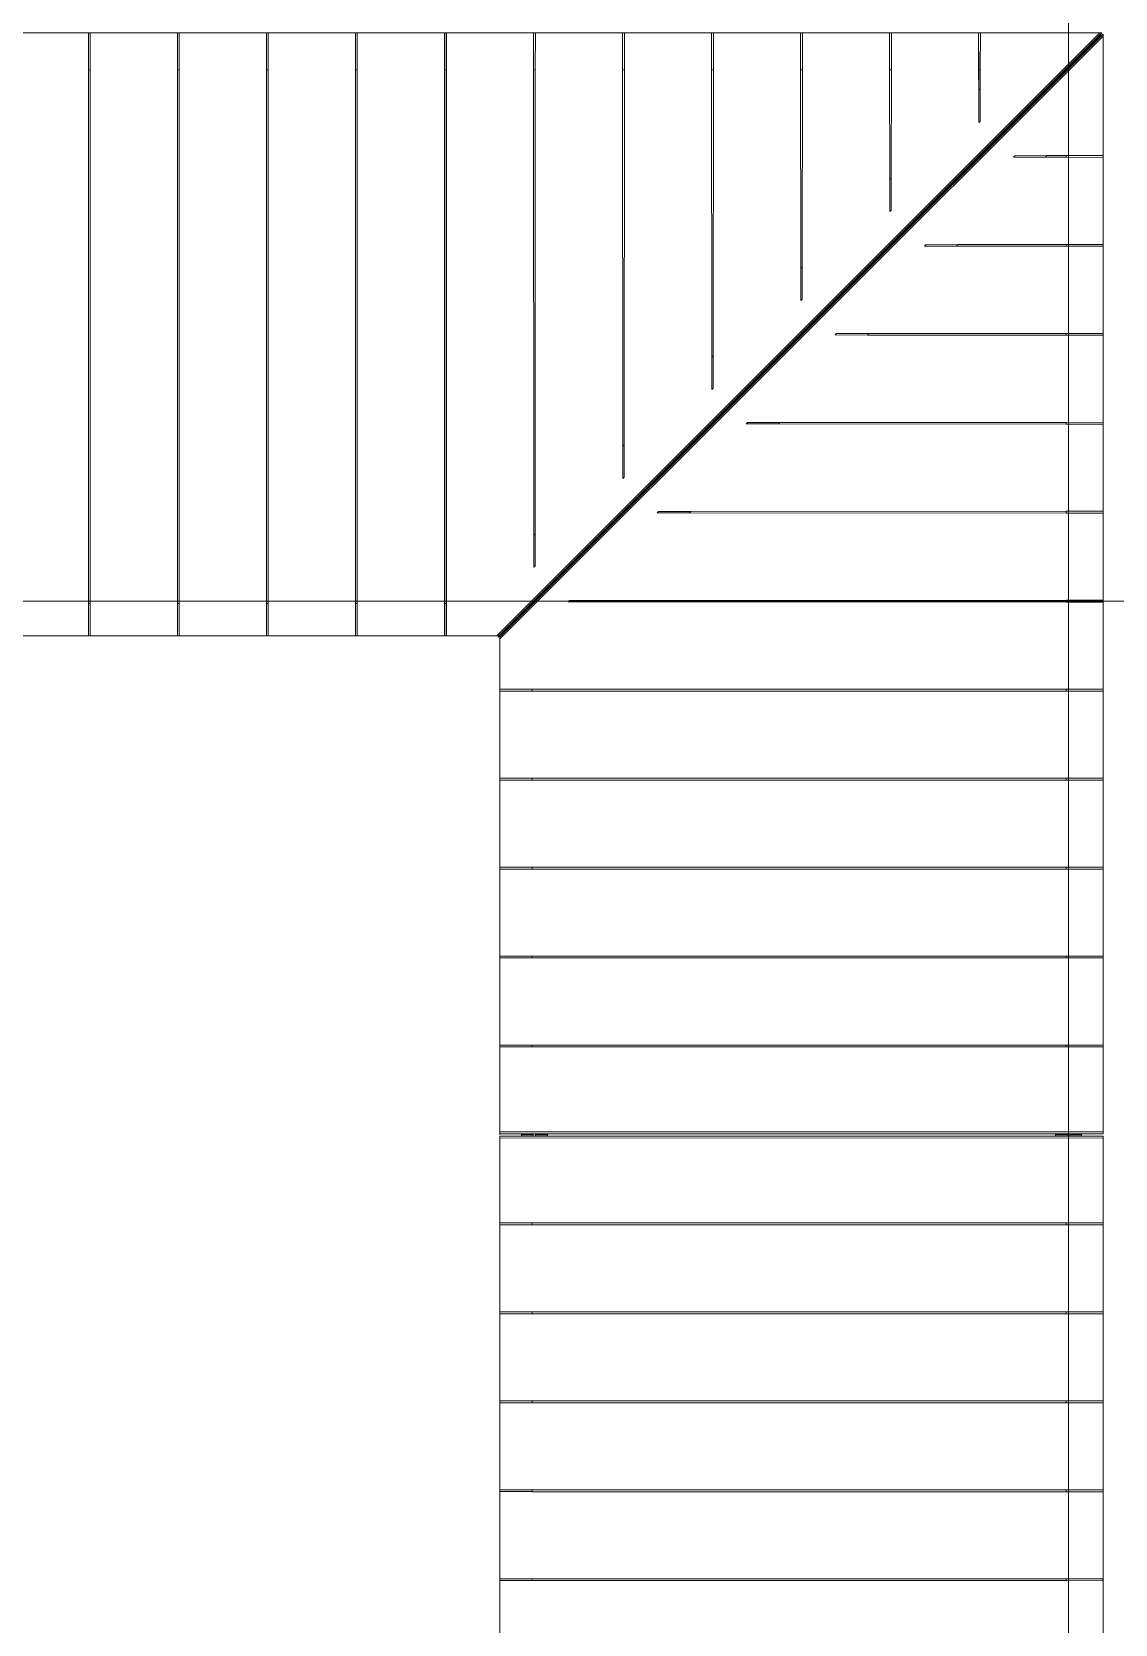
# Model space of a CAD drawing. Header units: millimetres. Extents: x 124696 to 347024, y 412631 to 564609.
# Drawn here: x 230805 to 235368, y 515040 to 521752 of the extents above; entities that cross this region are included whole.
import ezdxf

# ---------------------------------------------------------------- set-up
doc = ezdxf.new("R2010")
doc.units = ezdxf.units.MM
doc.header["$LTSCALE"] = 1500
doc.header["$MEASUREMENT"] = 0
doc.linetypes.add('二层平面图$0$轴网线_12_3_3_3 mm', pattern=[21, 12, -3, 3, -3])
doc.layers.add('0-建筑底图', color=7, linetype='Continuous')
for name, color, linetype, lineweight in [('二层平面图$0$A-COLU', 7, 'Continuous', 9), ('二层平面图$0$A-LINE', 7, 'Continuous', 9), ('二层平面图$0$A-WALL-CURT-PANEL-2', 7, 'Continuous', 9), ('二层平面图$0$A-WALL-CURT-PANEL-4', 140, 'Continuous', 9), ('二层平面图$0$A-WALL-CURT-STILE-2', 7, 'Continuous', 9), ('二层平面图$0$ANNO-DOTE-1', 10, '二层平面图$0$轴网线_12_3_3_3 mm', 15)]:
    doc.layers.add(name, color=color, linetype=linetype, lineweight=lineweight)

# ---------------------------------------------------------------- blocks, each defined once
blk = doc.blocks.new('二层平面图$0$廊子单元01 - 廊子单元01-12764968-104-2F')
at = {"layer": '二层平面图$0$A-WALL-CURT-PANEL-2'}
for p, q in [((-145.5, 2245), (-145.5, 2237)), ((2395.5, 2245), (-145.5, 2245)), ((-145.5, 2237), (2395.5, 2237)), ((-145.5, 2237), (-145.5, 13)), ((2395.5, 2237), (2395.5, 2245)), ((2395.5, 13), (2395.5, 2237)), ((-145.5, 13), (2395.5, 13)), ((-145.5, 13), (-145.5, 5)), ((-145.5, 5), (2395.5, 5)), ((2395.5, 5), (2395.5, 13)), ((-145.5, -5), (-145.5, -13)), ((2395.5, -5), (-145.5, -5)), ((-145.5, -13), (2395.5, -13)), ((-145.5, -13), (-145.5, -2237)), ((2395.5, -13), (2395.5, -5)), ((2395.5, -2237), (2395.5, -13)), ((-145.5, -2237), (2395.5, -2237)), ((-145.5, -2237), (-145.5, -2245)), ((-145.5, -2245), (2395.5, -2245)), ((2395.5, -2245), (2395.5, -2237))]:
    blk.add_line(p, q, dxfattribs=at)
blk = doc.blocks.new('二层平面图$0$顶板轮廓组 - 顶板轮廓组-7793063-104-2F')
at = {"layer": '二层平面图$0$A-WALL-CURT-PANEL-2'}
for p, q in [((-7862.9, -1482.7), (-7854.9, -1482.7)), ((-7854.9, -1482.7), (-5630.9, -1482.7)), ((-5630.9, -1482.7), (-5622.9, -1482.7))]:
    blk.add_line(p, q, dxfattribs=at)
blk = doc.blocks.new('二层平面图$0$钢板肋 - 钢板肋-7793064-104-2F')
at = {"layer": '二层平面图$0$A-WALL-CURT-PANEL-2'}
for p, q in [((391.8, -814), (395.6, -807)), ((391.8, -814), (510.8, -879.4)), ((514.7, -872.3), (395.6, -807)), ((510.8, -879.4), (514.7, -872.3)), ((2486.8, -1955.5), (514.7, -872.3)), ((510.8, -879.4), (2482.9, -1962.6)), ((2486.8, -1955.5), (2482.9, -1962.6)), ((2482.9, -1962.6), (2619, -2037.3)), ((2622.8, -2030.3), (2486.8, -1955.5)), ((2619, -2037.3), (2622.8, -2030.3))]:
    blk.add_line(p, q, dxfattribs=at)
blk = doc.blocks.new('二层平面图$0$钢板肋 - 钢板肋-7793144-104-2F')
at = {"layer": '二层平面图$0$A-WALL-CURT-PANEL-2'}
for p, q in [((545.1, -856.2), (548.8, -849)), ((545.1, -856.2), (665.7, -918.6)), ((669.4, -911.5), (548.8, -849)), ((665.7, -918.6), (669.4, -911.5)), ((665.7, -918.6), (2663.5, -1953.6)), ((2667.2, -1946.5), (669.4, -911.5)), ((2667.2, -1946.5), (2663.5, -1953.6)), ((2805, -2017.9), (2667.2, -1946.5)), ((2663.5, -1953.6), (2801.3, -2025)), ((2801.3, -2025), (2805, -2017.9))]:
    blk.add_line(p, q, dxfattribs=at)
blk = doc.blocks.new('二层平面图$0$钢板肋 - 钢板肋-7805324-104-2F')
at = {"layer": '二层平面图$0$A-WALL-CURT-PANEL-2'}
for p, q in [((391.8, -814), (395.6, -807)), ((391.8, -814), (510.8, -879.4)), ((514.7, -872.3), (395.6, -807)), ((510.8, -879.4), (514.7, -872.3)), ((2486.8, -1955.5), (514.7, -872.3)), ((510.8, -879.4), (2482.9, -1962.6)), ((2486.8, -1955.5), (2482.9, -1962.6)), ((2482.9, -1962.6), (2619, -2037.3)), ((2622.8, -2030.3), (2486.8, -1955.5)), ((2619, -2037.3), (2622.8, -2030.3))]:
    blk.add_line(p, q, dxfattribs=at)
blk = doc.blocks.new('二层平面图$0$钢板肋轮廓族 - 钢板肋轮廓族-7793068-104-2F')
at = {"layer": '二层平面图$0$A-WALL-CURT-PANEL-2'}
for p, q in [((-1735.2, -5337.8), (-1703.8, -5489.8)), ((-1249.5, -7693.4), (-1703.8, -5489.8)), ((-1222.1, -7826.4), (-1249.5, -7693.4))]:
    blk.add_line(p, q, dxfattribs=at)
blk = doc.blocks.new('二层平面图$0$钢板肋轮廓族 - 钢板肋轮廓族-7793148-104-2F')
at = {"layer": '二层平面图$0$A-WALL-CURT-PANEL-2'}
for p, q in [((1735.2, -5337.8), (1703.9, -5489.8)), ((1249.5, -7693.4), (1703.9, -5489.8)), ((1222.1, -7826.4), (1249.5, -7693.4))]:
    blk.add_line(p, q, dxfattribs=at)
blk = doc.blocks.new('二层平面图$0$钢板肋 - 钢板肋-7918278-104-2F')
at = {"layer": '二层平面图$0$A-WALL-CURT-PANEL-2'}
for p, q in [((391.8, -814), (395.6, -807)), ((391.8, -814), (510.8, -879.4)), ((514.7, -872.3), (395.6, -807)), ((510.8, -879.4), (514.7, -872.3)), ((2486.8, -1955.5), (514.7, -872.3)), ((510.8, -879.4), (2482.9, -1962.6)), ((2486.8, -1955.5), (2482.9, -1962.6)), ((2482.9, -1962.6), (2619, -2037.3)), ((2622.8, -2030.3), (2486.8, -1955.5)), ((2619, -2037.3), (2622.8, -2030.3))]:
    blk.add_line(p, q, dxfattribs=at)
blk = doc.blocks.new('二层平面图$0$顶板轮廓组 - 顶板轮廓组-8132509-104-2F')
at = {"layer": '二层平面图$0$A-WALL-CURT-PANEL-2'}
for p, q in [((-8050.4, 1498.7), (-8042.4, 1498.7)), ((-8042.4, 1498.7), (-5443.4, 1498.7)), ((-5443.4, 1498.7), (-5435.4, 1498.7))]:
    blk.add_line(p, q, dxfattribs=at)
blk = doc.blocks.new('二层平面图$0$矩形竖梃 - 8 x 50 mm 蜂窝铝板幕墙开缝-12039140-104-2F')
at = {"layer": '二层平面图$0$A-WALL-CURT-STILE-2'}
blk.add_line((90000, 65250), (90000, 65245), dxfattribs=at)
blk = doc.blocks.new('二层平面图$0$矩形竖梃 - 8 x 50 mm 蜂窝铝板幕墙开缝-V373-104-2F')
at = {"layer": '二层平面图$0$A-WALL-CURT-STILE-2'}
blk.add_line((90000, 60750), (90000, 60745), dxfattribs=at)
blk = doc.blocks.new('二层平面图$0$矩形竖梃 - 8 x 50 mm 蜂窝铝板幕墙开缝-V374-104-2F')
at = {"layer": '二层平面图$0$A-WALL-CURT-STILE-2'}
blk.add_line((90000, 60755), (90000, 60750), dxfattribs=at)
blk = doc.blocks.new('二层平面图$0$矩形竖梃 - 8 x 50 mm 蜂窝铝板幕墙开缝-8344852-104-2F')
at = {"layer": '二层平面图$0$A-WALL-CURT-STILE-2'}
blk.add_line((89995, 65250), (90000, 65250), dxfattribs=at)
blk = doc.blocks.new('二层平面图$0$廊子单元_转角阴角_ - 廊子单元_转角阴角_-V641-104-2F')
at = {"layer": '二层平面图$0$A-WALL-CURT-PANEL-2'}
for p, q in [((2104.5, 4500), (2104.5, 4495)), ((2104.5, 4495), (4645.5, 4495)), ((2104.5, 4495), (2104.5, 4487)), ((2104.5, 4487), (4645.5, 4487)), ((2104.5, 4487), (2104.5, 2408.5)), ((4645.5, 4487), (4645.5, 4495)), ((4645.5, -132.5), (4645.5, 4487)), ((5, 2395.5), (0, 2395.5)), ((13, 2395.5), (5, 2395.5)), ((5, 2395.5), (5, -145.5)), ((2091.5, 2395.5), (13, 2395.5)), ((13, 2395.5), (13, -145.5)), ((2099.5, 2395.5), (2091.5, 2395.5)), ((2091.5, 2395.5), (4632.5, -145.5)), ((2098, 2402), (4639, -139)), ((2109.5, 2395.5), (2099.5, 2395.5)), ((4640.5, -145.5), (2099.5, 2395.5)), ((2104.5, 2408.5), (4645.5, -132.5)), ((2104.5, 2408.5), (2104.5, 2400.5)), ((2104.5, 2400.5), (2104.5, 2390.5)), ((4645.5, -140.5), (2104.5, 2400.5)), ((4645.5, -140.5), (4645.5, -132.5)), ((5, -145.5), (13, -145.5)), ((13, -145.5), (4632.5, -145.5)), ((4632.5, -145.5), (4640.5, -145.5))]:
    blk.add_line(p, q, dxfattribs=at)
blk = doc.blocks.new('二层平面图$0$顶板轮廓组 - 顶板轮廓组-7678519-104-2F')
at = {"layer": '二层平面图$0$A-WALL-CURT-PANEL-2'}
for p, q in [((-7790.2, 1482.7), (-7782.2, 1482.7)), ((-7782.2, 1482.7), (-5703.7, 1482.7)), ((-5703.7, 1482.7), (-5695.7, 1482.7))]:
    blk.add_line(p, q, dxfattribs=at)
blk = doc.blocks.new('二层平面图$0$顶板轮廓组 - 顶板轮廓组-7729081-104-2F')
at = {"layer": '二层平面图$0$A-WALL-CURT-PANEL-2'}
for p, q in [((-7790.2, 186.7), (-7782.2, 186.7)), ((-7782.2, 186.7), (-5703.7, 186.7)), ((-5703.7, 186.7), (-5695.7, 186.7))]:
    blk.add_line(p, q, dxfattribs=at)
blk = doc.blocks.new('二层平面图$0$顶板轮廓组 - 顶板轮廓组-V316-104-2F')
at = {"layer": '二层平面图$0$A-WALL-CURT-PANEL-2'}
for p, q in [((-9060.7, 786.3), (-9052.7, 786.3)), ((-9052.7, 786.3), (-4433.2, 786.3)), ((-4433.2, 786.3), (-4425.2, 786.3))]:
    blk.add_line(p, q, dxfattribs=at)
blk = doc.blocks.new('二层平面图$0$顶板轮廓组 - 顶板轮廓组-V227-104-2F')
at = {"layer": '二层平面图$0$A-WALL-CURT-PANEL-2'}
for p, q in [((-9060.7, -954.8), (-9052.7, -954.8)), ((-9052.7, -954.8), (-4433.2, -954.8)), ((-4433.2, -954.8), (-4425.2, -954.8))]:
    blk.add_line(p, q, dxfattribs=at)
blk = doc.blocks.new('二层平面图$0$钢板肋 - 钢板肋-V197-104-2F')
at = {"layer": '二层平面图$0$A-WALL-CURT-PANEL-2'}
for p, q in [((-677.7, 1854.6), (-685.7, 1853.8)), ((-685.7, 1853.8), (-671.2, 1699.3)), ((-663.2, 1700), (-677.7, 1854.6)), ((-671.2, 1699.3), (-663.2, 1700)), ((-671.2, 1699.3), (-460.9, -540.9)), ((-453, -540.1), (-663.2, 1700)), ((-453, -540.1), (-460.9, -540.9)), ((-460.9, -540.9), (-448.3, -676.1)), ((-440.3, -675.4), (-453, -540.1)), ((-440.3, -675.4), (-448.3, -676.1))]:
    blk.add_line(p, q, dxfattribs=at)
blk = doc.blocks.new('二层平面图$0$钢板肋 - 钢板肋-V193-104-2F')
at = {"layer": '二层平面图$0$A-WALL-CURT-PANEL-2'}
for p, q in [((391.8, -814), (395.6, -807)), ((391.8, -814), (510.8, -879.4)), ((514.7, -872.3), (395.6, -807)), ((510.8, -879.4), (514.7, -872.3)), ((2486.8, -1955.5), (514.7, -872.3)), ((510.8, -879.4), (2482.9, -1962.6)), ((2486.8, -1955.5), (2482.9, -1962.6)), ((2482.9, -1962.6), (2619, -2037.3)), ((2622.8, -2030.3), (2486.8, -1955.5)), ((2619, -2037.3), (2622.8, -2030.3))]:
    blk.add_line(p, q, dxfattribs=at)
blk = doc.blocks.new('二层平面图$0$钢板肋轮廓族 - 钢板肋轮廓族-V195-104-2F')
at = {"layer": '二层平面图$0$A-WALL-CURT-PANEL-2'}
for p, q in [((-1735.2, -5337.8), (-1703.9, -5489.8)), ((-1249.5, -7693.4), (-1703.9, -5489.8)), ((-1222.1, -7826.4), (-1249.5, -7693.4))]:
    blk.add_line(p, q, dxfattribs=at)
blk = doc.blocks.new('二层平面图$0$钢板肋 - 钢板肋-7742613-104-2F')
at = {"layer": '二层平面图$0$A-WALL-CURT-PANEL-2'}
for p, q in [((-1471.9, 1004), (-1478.8, 1000.2)), ((-1478.8, 1000.2), (-1348.1, 963.1)), ((-1341.2, 967.1), (-1471.9, 1004)), ((-1348.1, 963.1), (-1341.2, 967.1)), ((-1348.1, 963.1), (539.1, 427.6)), ((541.3, 435.1), (-1341.2, 967.1)), ((541.3, 435.1), (539.1, 427.6)), ((539.1, 427.6), (688.5, 385.2)), ((690.6, 392.9), (541.3, 435.1)), ((690.6, 392.9), (688.5, 385.2))]:
    blk.add_line(p, q, dxfattribs=at)
blk = doc.blocks.new('二层平面图$0$钢板肋 - 钢板肋-7742620-104-2F')
at = {"layer": '二层平面图$0$A-WALL-CURT-PANEL-2'}
for p, q in [((-1246.4, 996.9), (-1253.3, 993.1)), ((-1253.3, 993.1), (-1122.8, 955.3)), ((-1115.9, 959.3), (-1246.4, 996.9)), ((-1122.8, 955.3), (-1115.9, 959.3)), ((-1122.8, 955.3), (401.4, 514.4)), ((403.6, 521.9), (-1115.9, 959.3)), ((403.6, 521.9), (401.4, 514.4)), ((401.4, 514.4), (550.5, 471.3)), ((552.7, 479), (403.6, 521.9)), ((552.7, 479), (550.5, 471.3))]:
    blk.add_line(p, q, dxfattribs=at)
blk = doc.blocks.new('二层平面图$0$钢板肋 - 钢板肋-7742627-104-2F')
at = {"layer": '二层平面图$0$A-WALL-CURT-PANEL-2'}
for p, q in [((-994.4, 1006.8), (-1001.4, 1003)), ((-1001.4, 1003), (-871.2, 964.3)), ((-864.2, 968.3), (-994.4, 1006.8)), ((-871.2, 964.3), (-864.2, 968.3)), ((-871.2, 964.3), (290.3, 619)), ((292.5, 626.4), (-864.2, 968.3)), ((292.5, 626.4), (290.3, 619)), ((290.3, 619), (439.1, 574.8)), ((441.4, 582.5), (292.5, 626.4)), ((441.4, 582.5), (439.1, 574.8))]:
    blk.add_line(p, q, dxfattribs=at)
blk = doc.blocks.new('二层平面图$0$钢板肋 - 钢板肋-7742634-104-2F')
at = {"layer": '二层平面图$0$A-WALL-CURT-PANEL-2'}
for p, q in [((-684.4, 1045.4), (-691.4, 1041.7)), ((-691.4, 1041.7), (-561.7, 1001.4)), ((-554.6, 1005.4), (-684.4, 1045.4)), ((-561.7, 1001.4), (-554.6, 1005.4)), ((-561.7, 1001.4), (237.5, 753.6)), ((239.8, 760.9), (-554.6, 1005.4)), ((239.8, 760.9), (237.5, 753.6)), ((237.5, 753.6), (385.8, 707.6)), ((388.1, 715.3), (239.8, 760.9)), ((388.1, 715.3), (385.8, 707.6))]:
    blk.add_line(p, q, dxfattribs=at)
blk = doc.blocks.new('二层平面图$0$钢板肋 - 钢板肋-7742641-104-2F')
at = {"layer": '二层平面图$0$A-WALL-CURT-PANEL-2'}
for p, q in [((-217.6, 1123.9), (-224.7, 1120.4)), ((-224.7, 1120.4), (-95.8, 1077.5)), ((-88.6, 1081.4), (-217.6, 1123.9)), ((-95.8, 1077.5), (-88.6, 1081.4)), ((-95.8, 1077.5), (342.3, 931.5)), ((344.6, 938.6), (-88.6, 1081.4)), ((344.6, 938.6), (342.3, 931.5)), ((342.3, 931.5), (489.5, 882.4)), ((492, 890), (344.6, 938.6)), ((492, 890), (489.5, 882.4))]:
    blk.add_line(p, q, dxfattribs=at)
blk = doc.blocks.new('二层平面图$0$钢板肋 - 钢板肋-7742648-104-2F')
at = {"layer": '二层平面图$0$A-WALL-CURT-PANEL-2'}
for p, q in [((63.3, 1145.5), (56.2, 1142)), ((56.2, 1142), (184.9, 1098.6)), ((192.3, 1102.9), (63.3, 1145.5)), ((184.9, 1098.6), (192.3, 1102.9)), ((184.9, 1098.6), (267.1, 1070.9)), ((269.4, 1077.5), (192.3, 1102.9)), ((269.4, 1077.5), (267.1, 1070.9)), ((416.8, 1028.9), (269.4, 1077.5)), ((267.1, 1070.9), (414.2, 1021.3)), ((416.8, 1028.9), (414.2, 1021.3))]:
    blk.add_line(p, q, dxfattribs=at)
blk = doc.blocks.new('二层平面图$0$钢板肋轮廓族 - 钢板肋轮廓族-7742618-104-2F')
at = {"layer": '二层平面图$0$A-WALL-CURT-PANEL-2'}
for p, q in [((-4082.1, -4033.2), (-4120.5, -4163.5)), ((-4674.3, -6045.4), (-4120.5, -4163.5)), ((-4718.2, -6194.3), (-4674.3, -6045.4))]:
    blk.add_line(p, q, dxfattribs=at)
blk = doc.blocks.new('二层平面图$0$钢板肋轮廓族 - 钢板肋轮廓族-7742619-104-2F')
at = {"layer": '二层平面图$0$A-WALL-CURT-PANEL-2'}
for p, q in [((-4082.6, -4036), (-4120.9, -4166.3)), ((-4673.1, -6042.9), (-4120.9, -4166.3)), ((-4716.9, -6191.8), (-4673.1, -6042.9))]:
    blk.add_line(p, q, dxfattribs=at)
blk = doc.blocks.new('二层平面图$0$钢板肋轮廓族 - 钢板肋轮廓族-7742625-104-2F')
at = {"layer": '二层平面图$0$A-WALL-CURT-PANEL-2'}
for p, q in [((-4135.1, -4213), (-4173.5, -4343.3)), ((-4621.5, -5865.5), (-4173.5, -4343.3)), ((-4665.3, -6014.4), (-4621.5, -5865.5))]:
    blk.add_line(p, q, dxfattribs=at)
blk = doc.blocks.new('二层平面图$0$钢板肋轮廓族 - 钢板肋轮廓族-7742626-104-2F')
at = {"layer": '二层平面图$0$A-WALL-CURT-PANEL-2'}
for p, q in [((-4135.5, -4215.8), (-4173.8, -4346.1)), ((-4620.1, -5863), (-4173.8, -4346.1)), ((-4663.9, -6011.9), (-4620.1, -5863))]:
    blk.add_line(p, q, dxfattribs=at)
blk = doc.blocks.new('二层平面图$0$钢板肋轮廓族 - 钢板肋轮廓族-7742632-104-2F')
at = {"layer": '二层平面图$0$A-WALL-CURT-PANEL-2'}
for p, q in [((-4188.1, -4392.9), (-4226.5, -4523.2)), ((-4568.6, -5685.6), (-4226.5, -4523.2)), ((-4612.4, -5834.5), (-4568.6, -5685.6))]:
    blk.add_line(p, q, dxfattribs=at)
blk = doc.blocks.new('二层平面图$0$钢板肋轮廓族 - 钢板肋轮廓族-7742633-104-2F')
at = {"layer": '二层平面图$0$A-WALL-CURT-PANEL-2'}
for p, q in [((-4188.3, -4395.7), (-4226.7, -4526)), ((-4567.1, -5683.2), (-4226.7, -4526)), ((-4610.9, -5832.1), (-4567.1, -5683.2))]:
    blk.add_line(p, q, dxfattribs=at)
blk = doc.blocks.new('二层平面图$0$钢板肋轮廓族 - 钢板肋轮廓族-7742639-104-2F')
at = {"layer": '二层平面图$0$A-WALL-CURT-PANEL-2'}
for p, q in [((-4241.1, -4572.7), (-4279.5, -4703)), ((-4515.8, -5505.7), (-4279.5, -4703)), ((-4559.6, -5654.6), (-4515.8, -5505.7))]:
    blk.add_line(p, q, dxfattribs=at)
blk = doc.blocks.new('二层平面图$0$钢板肋轮廓族 - 钢板肋轮廓族-7742640-104-2F')
at = {"layer": '二层平面图$0$A-WALL-CURT-PANEL-2'}
for p, q in [((-4241.2, -4575.7), (-4279.5, -4706)), ((-4514.1, -5503.3), (-4279.5, -4706)), ((-4557.9, -5652.3), (-4514.1, -5503.3))]:
    blk.add_line(p, q, dxfattribs=at)
blk = doc.blocks.new('二层平面图$0$钢板肋轮廓族 - 钢板肋轮廓族-7742646-104-2F')
at = {"layer": '二层平面图$0$A-WALL-CURT-PANEL-2'}
for p, q in [((-4294.3, -4752.5), (-4332.6, -4882.8)), ((-4463, -5325.7), (-4332.6, -4882.8)), ((-4506.9, -5474.6), (-4463, -5325.7))]:
    blk.add_line(p, q, dxfattribs=at)
blk = doc.blocks.new('二层平面图$0$钢板肋轮廓族 - 钢板肋轮廓族-7742647-104-2F')
at = {"layer": '二层平面图$0$A-WALL-CURT-PANEL-2'}
for p, q in [((-4293.9, -4755.6), (-4332.2, -4885.9)), ((-4460.9, -5323.5), (-4332.2, -4885.9)), ((-4504.7, -5472.5), (-4460.9, -5323.5))]:
    blk.add_line(p, q, dxfattribs=at)
blk = doc.blocks.new('二层平面图$0$钢板肋轮廓族 - 钢板肋轮廓族-7742653-104-2F')
at = {"layer": '二层平面图$0$A-WALL-CURT-PANEL-2'}
for p, q in [((-4347.8, -4932.1), (-4386.2, -5062.4)), ((-4410.7, -5145.6), (-4386.2, -5062.4)), ((-4454.6, -5294.5), (-4410.7, -5145.6))]:
    blk.add_line(p, q, dxfattribs=at)
blk = doc.blocks.new('二层平面图$0$钢板肋轮廓族 - 钢板肋轮廓族-7742654-104-2F')
at = {"layer": '二层平面图$0$A-WALL-CURT-PANEL-2'}
for p, q in [((-4346.1, -4935.7), (-4384.5, -5066)), ((-4407.4, -5143.9), (-4384.5, -5066)), ((-4451.1, -5292.8), (-4407.4, -5143.9))]:
    blk.add_line(p, q, dxfattribs=at)
blk = doc.blocks.new('二层平面图$0$钢板肋 - 钢板肋-V231-104-2F')
at = {"layer": '二层平面图$0$A-WALL-CURT-PANEL-2'}
for p, q in [((545.1, -856.1), (548.8, -849)), ((545.1, -856.1), (665.7, -918.6)), ((669.4, -911.5), (548.8, -849)), ((665.7, -918.6), (669.4, -911.5)), ((665.7, -918.6), (2663.5, -1953.6)), ((2667.2, -1946.5), (669.4, -911.5)), ((2667.2, -1946.5), (2663.5, -1953.6)), ((2805, -2017.9), (2667.2, -1946.5)), ((2663.5, -1953.6), (2801.3, -2025)), ((2801.3, -2025), (2805, -2017.9))]:
    blk.add_line(p, q, dxfattribs=at)
blk = doc.blocks.new('二层平面图$0$钢板肋 - 钢板肋-V232-104-2F')
at = {"layer": '二层平面图$0$A-WALL-CURT-PANEL-2'}
for p, q in [((321.2, 3232.4), (284.4, 3101.7)), ((291.4, 3105.5), (328.1, 3236.3)), ((328.1, 3236.3), (321.2, 3232.4)), ((284.4, 3101.7), (-245.7, 1218.7)), ((-238.1, 1216.6), (291.4, 3105.5)), ((284.4, 3101.7), (291.4, 3105.5)), ((-245.7, 1218.7), (-287.7, 1069.3)), ((-280, 1067.1), (-238.1, 1216.6)), ((-238.1, 1216.6), (-245.7, 1218.7)), ((-280, 1067.1), (-287.7, 1069.3))]:
    blk.add_line(p, q, dxfattribs=at)
blk = doc.blocks.new('二层平面图$0$钢板肋 - 钢板肋-V233-104-2F')
at = {"layer": '二层平面图$0$A-WALL-CURT-PANEL-2'}
for p, q in [((332.2, 3027), (290.5, 2897.8)), ((297.6, 2901.3), (339.2, 3030.6)), ((339.2, 3030.6), (332.2, 3027)), ((290.5, 2897.8), (-195.5, 1393.1)), ((-188.1, 1390.7), (297.6, 2901.3)), ((290.5, 2897.8), (297.6, 2901.3)), ((-195.5, 1393.1), (-243.2, 1245.4)), ((-235.6, 1243), (-188.1, 1390.7)), ((-188.1, 1390.7), (-195.5, 1393.1)), ((-235.6, 1243), (-243.2, 1245.4))]:
    blk.add_line(p, q, dxfattribs=at)
blk = doc.blocks.new('二层平面图$0$钢板肋 - 钢板肋-V234-104-2F')
at = {"layer": '二层平面图$0$A-WALL-CURT-PANEL-2'}
for p, q in [((357.3, 2809.5), (308.1, 2682.9)), ((315.5, 2686), (364.5, 2812.7)), ((364.5, 2812.7), (357.3, 2809.5)), ((-121.7, 1555.9), (315.5, 2686)), ((308.1, 2682.9), (315.5, 2686)), ((308.1, 2682.9), (-128.9, 1558.7)), ((-128.9, 1558.7), (-185.2, 1414)), ((-177.7, 1411.1), (-121.7, 1555.9)), ((-121.7, 1555.9), (-128.9, 1558.7)), ((-177.7, 1411.1), (-185.2, 1414))]:
    blk.add_line(p, q, dxfattribs=at)
blk = doc.blocks.new('二层平面图$0$钢板肋 - 钢板肋-V235-104-2F')
at = {"layer": '二层平面图$0$A-WALL-CURT-PANEL-2'}
for p, q in [((408.2, 2564.5), (346.6, 2443.5)), ((354.4, 2445.8), (415.7, 2567)), ((415.7, 2567), (408.2, 2564.5)), ((346.6, 2443.5), (-30.4, 1702.7)), ((-23.5, 1699.3), (354.4, 2445.8)), ((346.6, 2443.5), (354.4, 2445.8)), ((-30.4, 1702.7), (-100.8, 1564.4)), ((-93.7, 1560.8), (-23.5, 1699.3)), ((-23.5, 1699.3), (-30.4, 1702.7)), ((-93.7, 1560.8), (-100.8, 1564.4))]:
    blk.add_line(p, q, dxfattribs=at)
blk = doc.blocks.new('二层平面图$0$钢板肋 - 钢板肋-V236-104-2F')
at = {"layer": '二层平面图$0$A-WALL-CURT-PANEL-2'}
for p, q in [((508.7, 2240.5), (423.9, 2134.4)), ((432, 2135), (516.5, 2241.4)), ((516.5, 2241.4), (508.7, 2240.5)), ((423.9, 2134.4), (139, 1778.1)), ((144.9, 1773.4), (432, 2135)), ((423.9, 2134.4), (432, 2135)), ((139, 1778.1), (42.1, 1656.9)), ((48.3, 1651.9), (144.9, 1773.4)), ((144.9, 1773.4), (139, 1778.1)), ((48.3, 1651.9), (42.1, 1656.9))]:
    blk.add_line(p, q, dxfattribs=at)
blk = doc.blocks.new('二层平面图$0$钢板肋 - 钢板肋-7768173-104-2F')
at = {"layer": '二层平面图$0$A-WALL-CURT-PANEL-2'}
for p, q in [((86.3, 2235.1), (25.9, 2113.5)), ((34.2, 2115.6), (93.8, 2237.7)), ((93.8, 2237.7), (86.3, 2235.1)), ((25.9, 2113.5), (-10.1, 2040.8)), ((-3.9, 2037.7), (34.2, 2115.6)), ((25.9, 2113.5), (34.2, 2115.6)), ((-10.1, 2040.8), (-79.1, 1901.7)), ((-72, 1898.2), (-3.9, 2037.7)), ((-3.9, 2037.7), (-10.1, 2040.8)), ((-72, 1898.2), (-79.1, 1901.7))]:
    blk.add_line(p, q, dxfattribs=at)
blk = doc.blocks.new('二层平面图$0$钢板肋轮廓族 - 钢板肋轮廓族-V238-104-2F')
at = {"layer": '二层平面图$0$A-WALL-CURT-PANEL-2'}
for p, q in [((1735.2, -5337.8), (1703.9, -5489.8)), ((1249.5, -7693.4), (1703.9, -5489.8)), ((1222.1, -7826.4), (1249.5, -7693.4))]:
    blk.add_line(p, q, dxfattribs=at)
blk = doc.blocks.new('二层平面图$0$钢板肋轮廓族 - 钢板肋轮廓族-V239-104-2F')
at = {"layer": '二层平面图$0$A-WALL-CURT-PANEL-2'}
for p, q in [((4082.1, -4033.2), (4120.5, -4163.5)), ((4674.3, -6045.4), (4120.5, -4163.5)), ((4718.2, -6194.3), (4674.3, -6045.4))]:
    blk.add_line(p, q, dxfattribs=at)
blk = doc.blocks.new('二层平面图$0$钢板肋轮廓族 - 钢板肋轮廓族-V240-104-2F')
at = {"layer": '二层平面图$0$A-WALL-CURT-PANEL-2'}
for p, q in [((4082.6, -4036), (4120.9, -4166.3)), ((4673.1, -6042.9), (4120.9, -4166.3)), ((4716.9, -6191.8), (4673.1, -6042.9))]:
    blk.add_line(p, q, dxfattribs=at)
blk = doc.blocks.new('二层平面图$0$钢板肋轮廓族 - 钢板肋轮廓族-V241-104-2F')
at = {"layer": '二层平面图$0$A-WALL-CURT-PANEL-2'}
for p, q in [((4135.1, -4213), (4173.5, -4343.3)), ((4621.5, -5865.5), (4173.5, -4343.3)), ((4665.3, -6014.4), (4621.5, -5865.5))]:
    blk.add_line(p, q, dxfattribs=at)
blk = doc.blocks.new('二层平面图$0$钢板肋轮廓族 - 钢板肋轮廓族-V242-104-2F')
at = {"layer": '二层平面图$0$A-WALL-CURT-PANEL-2'}
for p, q in [((4135.5, -4215.8), (4173.8, -4346.1)), ((4620.1, -5863), (4173.8, -4346.1)), ((4663.9, -6011.9), (4620.1, -5863))]:
    blk.add_line(p, q, dxfattribs=at)
blk = doc.blocks.new('二层平面图$0$钢板肋轮廓族 - 钢板肋轮廓族-V243-104-2F')
at = {"layer": '二层平面图$0$A-WALL-CURT-PANEL-2'}
for p, q in [((4188.1, -4392.9), (4226.5, -4523.2)), ((4568.6, -5685.6), (4226.5, -4523.2)), ((4612.4, -5834.5), (4568.6, -5685.6))]:
    blk.add_line(p, q, dxfattribs=at)
blk = doc.blocks.new('二层平面图$0$钢板肋轮廓族 - 钢板肋轮廓族-V244-104-2F')
at = {"layer": '二层平面图$0$A-WALL-CURT-PANEL-2'}
for p, q in [((4188.3, -4395.7), (4226.7, -4526)), ((4567.1, -5683.2), (4226.7, -4526)), ((4610.9, -5832.1), (4567.1, -5683.2))]:
    blk.add_line(p, q, dxfattribs=at)
blk = doc.blocks.new('二层平面图$0$钢板肋轮廓族 - 钢板肋轮廓族-V245-104-2F')
at = {"layer": '二层平面图$0$A-WALL-CURT-PANEL-2'}
for p, q in [((4241.1, -4572.7), (4279.5, -4703)), ((4515.8, -5505.7), (4279.5, -4703)), ((4559.6, -5654.6), (4515.8, -5505.7))]:
    blk.add_line(p, q, dxfattribs=at)
blk = doc.blocks.new('二层平面图$0$钢板肋轮廓族 - 钢板肋轮廓族-V246-104-2F')
at = {"layer": '二层平面图$0$A-WALL-CURT-PANEL-2'}
for p, q in [((4241.2, -4575.7), (4279.5, -4706)), ((4514.1, -5503.3), (4279.5, -4706)), ((4557.9, -5652.3), (4514.1, -5503.3))]:
    blk.add_line(p, q, dxfattribs=at)
blk = doc.blocks.new('二层平面图$0$钢板肋轮廓族 - 钢板肋轮廓族-V247-104-2F')
at = {"layer": '二层平面图$0$A-WALL-CURT-PANEL-2'}
for p, q in [((4294.3, -4752.5), (4332.6, -4882.8)), ((4463, -5325.7), (4332.6, -4882.8)), ((4506.9, -5474.6), (4463, -5325.7))]:
    blk.add_line(p, q, dxfattribs=at)
blk = doc.blocks.new('二层平面图$0$钢板肋轮廓族 - 钢板肋轮廓族-V248-104-2F')
at = {"layer": '二层平面图$0$A-WALL-CURT-PANEL-2'}
for p, q in [((4293.9, -4755.6), (4332.2, -4885.9)), ((4460.9, -5323.5), (4332.2, -4885.9)), ((4504.7, -5472.5), (4460.9, -5323.5))]:
    blk.add_line(p, q, dxfattribs=at)
blk = doc.blocks.new('二层平面图$0$钢板肋轮廓族 - 钢板肋轮廓族-7768178-104-2F')
at = {"layer": '二层平面图$0$A-WALL-CURT-PANEL-2'}
for p, q in [((4347.8, -4932.1), (4386.2, -5062.4)), ((4410.7, -5145.6), (4386.2, -5062.4)), ((4454.6, -5294.5), (4410.7, -5145.6))]:
    blk.add_line(p, q, dxfattribs=at)
blk = doc.blocks.new('二层平面图$0$钢板肋轮廓族 - 钢板肋轮廓族-7768179-104-2F')
at = {"layer": '二层平面图$0$A-WALL-CURT-PANEL-2'}
for p, q in [((4346.1, -4935.7), (4384.5, -5066)), ((4407.4, -5143.9), (4384.5, -5066)), ((4451.1, -5292.8), (4407.4, -5143.9))]:
    blk.add_line(p, q, dxfattribs=at)
blk = doc.blocks.new('二层平面图$0$梁 - 梁-12800551-104-2F')
at = {"layer": '二层平面图$0$A-LINE'}
for p, q in [((-1, 2658.3), (-1, 2663.4)), ((49, 2663.1), (-1, 2663.4)), ((49, 2658.1), (49, 2663.1)), ((59, 2658), (59, 2663)), ((109, 2662.7), (59, 2663)), ((109, 2657.7), (109, 2662.7)), ((-14.2, 408.4), (-14.1, 418.4)), ((35.8, 408.1), (35.9, 418.1)), ((45.8, 408), (45.9, 418)), ((95.8, 407.7), (95.9, 417.7)), ((-27.3, -1836.6), (-27.2, -1831.6)), ((-27.3, -1836.6), (22.7, -1836.9)), ((22.7, -1836.9), (22.8, -1831.9)), ((32.7, -1836.9), (32.8, -1831.9)), ((32.7, -1836.9), (82.7, -1837.2)), ((82.7, -1837.2), (82.8, -1832.2))]:
    blk.add_line(p, q, dxfattribs=at)
blk = doc.blocks.new('二层平面图$0$梁 - 梁-12800552-104-2F')
at = {"layer": '二层平面图$0$A-COLU'}
for p, q in [((49, 2663.1), (-1, 2663.4)), ((109, 2662.7), (59, 2663))]:
    blk.add_line(p, q, dxfattribs=at)
at = {"layer": '二层平面图$0$A-LINE'}
for p, q in [((-1, 2658.4), (-1, 2663.4)), ((49, 2658.1), (49, 2663.1)), ((59, 2658), (59, 2663)), ((109, 2657.7), (109, 2662.7)), ((-14.2, 408.4), (-14.1, 418.4)), ((35.8, 408.1), (35.9, 418.1)), ((45.8, 408.1), (45.9, 418.1)), ((95.8, 407.8), (95.9, 417.8)), ((-27.3, -1836.6), (-27.2, -1831.6)), ((-27.3, -1836.6), (22.7, -1836.9)), ((22.7, -1836.9), (22.8, -1831.9)), ((32.7, -1836.9), (32.8, -1831.9)), ((32.7, -1836.9), (82.7, -1837.2)), ((82.7, -1837.2), (82.8, -1832.2))]:
    blk.add_line(p, q, dxfattribs=at)
blk = doc.blocks.new('二层平面图')
at = {"layer": '二层平面图$0$A-LINE', "color": 8}
for p, q in [((90000, 65245), (89990, 65245)), ((89995, 65240), (89995, 65250)), ((90005, 65255), (90005, 65260)), ((90010, 65255), (90005, 65255)), ((90010, 65265), (90010, 65260)), ((90010, 65260), (90015, 65260)), ((89950, 65195), (89940, 65195)), ((89945, 65190), (89945, 65200)), ((87740, 62995), (87750, 62995)), ((87745, 63000), (87745, 62990)), ((87755, 63005), (87755, 63010)), ((87760, 63005), (87755, 63005)), ((87760, 63015), (87760, 63010)), ((87760, 63010), (87765, 63010)), ((87690, 62945), (87700, 62945)), ((87695, 62950), (87695, 62940)), ((87695, 60755), (87695, 60750)), ((87695, 60750), (87745, 60750)), ((87745, 60755), (87745, 60750)), ((87755, 60755), (87755, 60750)), ((87755, 60750), (87805, 60750)), ((87805, 60755), (87805, 60750)), ((89945, 60750), (89945, 60755)), ((89945, 60750), (89995, 60750)), ((89995, 60750), (89995, 60755)), ((90005, 60750), (90005, 60755)), ((90005, 60750), (90055, 60750)), ((90055, 60750), (90055, 60755))]:
    blk.add_line(p, q, dxfattribs=at)
at = {"layer": '二层平面图$0$ANNO-DOTE-1', "color": 8}
for p, q in [((90000, -6710.3), (90000, 106757.2)), ((-18896.2, 63000), (161528.2, 63000))]:
    blk.add_line(p, q, dxfattribs=at)
at = {"layer": '二层平面图$0$A-COLU', "color": 8}
for name, p, rotation in [('二层平面图$0$梁 - 梁-12800551-104-2F', (87711.3, 58086.9), 0.3291143538394496), ('二层平面图$0$梁 - 梁-12800552-104-2F', (90038.3, 58913.3), 180.3291143538394)]:
    blk.add_blockref(name, p, dxfattribs=dict(at, rotation=rotation))
at = {"layer": '二层平面图$0$A-WALL-CURT-PANEL-2', "color": 8}
for name, p, rotation in [('二层平面图$0$钢板肋 - 钢板肋-7918278-104-2F', (84229.2, 62119.2), 118.7785102428967), ('二层平面图$0$钢板肋 - 钢板肋-7918278-104-2F', (84604.2, 62119.2), 118.7785102428966), ('二层平面图$0$钢板肋轮廓族 - 钢板肋轮廓族-V195-104-2F', (88648.4, 70272.9), 348.3493095350742), ('二层平面图$0$钢板肋轮廓族 - 钢板肋轮廓族-V195-104-2F', (88656.4, 70272.9), 348.349309535074), ('二层平面图$0$顶板轮廓组 - 顶板轮廓组-V227-104-2F', (81079.9, 64440.8), 179.9997819264218), ('二层平面图$0$钢板肋 - 钢板肋-V197-104-2F', (86380.5, 63485.8), 354.6390338140079), ('二层平面图$0$钢板肋轮廓族 - 钢板肋轮廓族-V195-104-2F', (89023.4, 70272.9), 348.3493095350742), ('二层平面图$0$钢板肋轮廓族 - 钢板肋轮廓族-V195-104-2F', (89031.4, 70272.9), 348.3493095350742), ('二层平面图$0$钢板肋 - 钢板肋-V193-104-2F', (86479.2, 62119.2), 118.7782914413881), ('二层平面图$0$钢板肋 - 钢板肋-V197-104-2F', (86755.5, 63485.8), 354.6390338140079), ('二层平面图$0$钢板肋轮廓族 - 钢板肋轮廓族-V195-104-2F', (89398.4, 70272.9), 348.3493095350742), ('二层平面图$0$钢板肋轮廓族 - 钢板肋轮廓族-V195-104-2F', (89406.4, 70272.9), 348.3493095350742), ('二层平面图$0$钢板肋 - 钢板肋-V231-104-2F', (86869.5, 61976.7), 117.3862131025271), ('二层平面图$0$钢板肋 - 钢板肋-V197-104-2F', (87130.5, 63485.8), 354.6390338140079), ('二层平面图$0$钢板肋轮廓族 - 钢板肋轮廓族-V195-104-2F', (89773.4, 70272.9), 348.3493095350842), ('二层平面图$0$钢板肋轮廓族 - 钢板肋轮廓族-V195-104-2F', (89781.4, 70272.9), 348.349309535084), ('二层平面图$0$钢板肋轮廓族 - 钢板肋轮廓族-V238-104-2F', (84593.7, 70272.9), 11.65025431721711), ('二层平面图$0$钢板肋轮廓族 - 钢板肋轮廓族-V238-104-2F', (84601.7, 70272.9), 11.65025431721711), ('二层平面图$0$钢板肋轮廓族 - 钢板肋轮廓族-V239-104-2F', (90527.3, 58122.6), 163.6311254264133), ('二层平面图$0$钢板肋轮廓族 - 钢板肋轮廓族-V240-104-2F', (90527.4, 58122.6), 163.5734941428741), ('二层平面图$0$钢板肋 - 钢板肋-V232-104-2F', (87187.8, 66347.2), 195.6909097814305), ('二层平面图$0$钢板肋 - 钢板肋-V233-104-2F', (87515.6, 66506.3), 197.8610531768858), ('二层平面图$0$钢板肋轮廓族 - 钢板肋轮廓族-V241-104-2F', (90902.9, 58310.4), 163.6368736757281), ('二层平面图$0$钢板肋轮廓族 - 钢板肋轮廓族-V242-104-2F', (90901.8, 58309.8), 163.5677160961924), ('二层平面图$0$钢板肋 - 钢板肋-V234-104-2F', (87820.1, 66647), 201.194878737775), ('二层平面图$0$钢板肋轮廓族 - 钢板肋轮廓族-V243-104-2F', (91278.9, 58498.3), 163.6454909912144), ('二层平面图$0$钢板肋轮廓族 - 钢板肋轮廓族-V244-104-2F', (91275.8, 58496.9), 163.5590439263862), ('二层平面图$0$钢板肋 - 钢板肋-V235-104-2F', (88081.1, 66744.9), 206.9119097971785), ('二层平面图$0$钢板肋轮廓族 - 钢板肋轮廓族-V245-104-2F', (91655.6, 58686.5), 163.659839709193), ('二层平面图$0$钢板肋轮廓族 - 钢板肋轮廓族-V246-104-2F', (91649.1, 58683.7), 163.5445766956516), ('二层平面图$0$钢板肋 - 钢板肋-V236-104-2F', (88254.4, 66717.5), 218.5493547172115), ('二层平面图$0$钢板肋轮廓族 - 钢板肋轮廓族-V247-104-2F', (92033.9, 58875.5), 163.6884867154576), ('二层平面图$0$钢板肋轮廓族 - 钢板肋轮廓族-V248-104-2F', (92020.7, 58869.8), 163.5155910789803), ('二层平面图$0$钢板肋 - 钢板肋-7768173-104-2F', (88718.3, 67066.9), 206.203297930162), ('二层平面图$0$钢板肋轮廓族 - 钢板肋轮廓族-7768178-104-2F', (92418.7, 59067.2), 163.7740262806438), ('二层平面图$0$钢板肋轮廓族 - 钢板肋轮廓族-7768179-104-2F', (92385.7, 59053), 163.4282229527566), ('二层平面图$0$顶板轮廓组 - 顶板轮廓组-V316-104-2F', (89359.2, 56329.9), 269.9997819261461), ('二层平面图$0$钢板肋 - 钢板肋-7742648-104-2F', (90075.7, 63771.1), 18.4447007303969), ('二层平面图$0$钢板肋轮廓族 - 钢板肋轮廓族-7742654-104-2F', (83803, 67635.7), 106.5713408995367), ('二层平面图$0$钢板肋轮廓族 - 钢板肋轮廓族-7742653-104-2F', (83817.2, 67668.8), 106.2255375716494), ('二层平面图$0$钢板肋 - 钢板肋-7742641-104-2F', (89958.4, 63504.4), 18.33498292824025), ('二层平面图$0$钢板肋轮廓族 - 钢板肋轮廓族-7742646-104-2F', (83625.5, 67283.9), 106.3110771368356), ('二层平面图$0$钢板肋轮廓族 - 钢板肋轮廓族-7742647-104-2F', (83619.8, 67270.8), 106.483972773313), ('二层平面图$0$钢板肋 - 钢板肋-7742634-104-2F', (89985.8, 63331), 17.16774938600684), ('二层平面图$0$钢板肋轮廓族 - 钢板肋轮廓族-7742639-104-2F', (83436.6, 66905.6), 106.3397241431003), ('二层平面图$0$钢板肋轮廓族 - 钢板肋轮廓族-7742640-104-2F', (83433.7, 66899.1), 106.4549871566416), ('二层平面图$0$钢板肋 - 钢板肋-7742627-104-2F', (89887.9, 63070.1), 16.51062494005839), ('二层平面图$0$钢板肋轮廓族 - 钢板肋轮廓族-7742632-104-2F', (83248.4, 66529), 106.3540728610789), ('二层平面图$0$钢板肋轮廓族 - 钢板肋轮廓族-7742633-104-2F', (83246.9, 66525.8), 106.4405199259072), ('二层平面图$0$钢板肋 - 钢板肋-7742620-104-2F', (89747.2, 62765.6), 16.09541043880703), ('二层平面图$0$钢板肋轮廓族 - 钢板肋轮廓族-7742625-104-2F', (83060.4, 66153), 106.3626901765654), ('二层平面图$0$钢板肋轮廓族 - 钢板肋轮廓族-7742626-104-2F', (83059.8, 66151.8), 106.4318477561011), ('二层平面图$0$钢板肋 - 钢板肋-7742613-104-2F', (89588.1, 62437.8), 15.81066446966885), ('二层平面图$0$钢板肋轮廓族 - 钢板肋轮廓族-7742618-104-2F', (82872.7, 65777.3), 106.36843842588), ('二层平面图$0$钢板肋轮廓族 - 钢板肋轮廓族-7742619-104-2F', (82872.6, 65777.5), 106.4260697094192), ('二层平面图$0$钢板肋轮廓族 - 钢板肋轮廓族-V195-104-2F', (95022.9, 59851.6), 258.3493095350738), ('二层平面图$0$钢板肋轮廓族 - 钢板肋轮廓族-V195-104-2F', (95022.9, 59843.6), 258.3493095350736), ('二层平面图$0$顶板轮廓组 - 顶板轮廓组-7729081-104-2F', (79809.3, 63041.3), 179.9997819264218), ('二层平面图$0$钢板肋 - 钢板肋-V197-104-2F', (88235.8, 62119.5), 264.6390338140075), ('二层平面图$0$顶板轮廓组 - 顶板轮廓组-7678519-104-2F', (86121.7, 55059.3), 269.9997819261457), ('二层平面图$0$钢板肋轮廓族 - 钢板肋轮廓族-V195-104-2F', (95022.9, 59476.6), 258.3493095350738), ('二层平面图$0$钢板肋轮廓族 - 钢板肋轮廓族-V195-104-2F', (95022.9, 59468.6), 258.3493095350738), ('二层平面图$0$钢板肋 - 钢板肋-V197-104-2F', (88235.8, 61744.5), 264.6390338140075), ('二层平面图$0$钢板肋轮廓族 - 钢板肋轮廓族-V195-104-2F', (95022.9, 59101.6), 258.3493095350739), ('二层平面图$0$钢板肋轮廓族 - 钢板肋轮廓族-V195-104-2F', (95022.9, 59093.6), 258.3493095350738), ('二层平面图$0$钢板肋 - 钢板肋-V193-104-2F', (86869.2, 61645.8), 28.77829144137976), ('二层平面图$0$钢板肋 - 钢板肋-V197-104-2F', (88235.8, 61369.5), 264.6390338140076), ('二层平面图$0$钢板肋轮廓族 - 钢板肋轮廓族-V195-104-2F', (95022.9, 58726.6), 258.3493095350739), ('二层平面图$0$钢板肋轮廓族 - 钢板肋轮廓族-V195-104-2F', (95022.9, 58718.6), 258.3493095350739), ('二层平面图$0$钢板肋 - 钢板肋-V197-104-2F', (88235.8, 60994.5), 264.6390338140077), ('二层平面图$0$钢板肋轮廓族 - 钢板肋轮廓族-V195-104-2F', (95022.9, 58351.6), 258.3493095350757), ('二层平面图$0$钢板肋轮廓族 - 钢板肋轮廓族-V195-104-2F', (95022.9, 58343.6), 258.3493095350757), ('二层平面图$0$钢板肋 - 钢板肋-7793064-104-2F', (86869.2, 60896.1), 28.772735796888), ('二层平面图$0$钢板肋 - 钢板肋-7793064-104-2F', (86869.2, 60521.1), 28.77273579689191), ('二层平面图$0$钢板肋轮廓族 - 钢板肋轮廓族-7793068-104-2F', (95022.6, 57601.2), 258.3438975405854), ('二层平面图$0$钢板肋轮廓族 - 钢板肋轮廓族-7793068-104-2F', (95022.6, 57593.2), 258.3438975405854), ('二层平面图$0$钢板肋 - 钢板肋-7793064-104-2F', (86869.2, 60146.1), 28.77273579689601), ('二层平面图$0$顶板轮廓组 - 顶板轮廓组-7793063-104-2F', (91627.5, 52881.9), 269.9941400666096), ('二层平面图$0$钢板肋轮廓族 - 钢板肋轮廓族-7793068-104-2F', (95022.6, 57226.2), 258.3438975405895), ('二层平面图$0$钢板肋轮廓族 - 钢板肋轮廓族-7793068-104-2F', (95022.6, 57218.2), 258.3438975405895), ('二层平面图$0$钢板肋 - 钢板肋-7793064-104-2F', (86869.1, 59771.1), 28.77273579690009), ('二层平面图$0$钢板肋轮廓族 - 钢板肋轮廓族-7793068-104-2F', (95022.5, 56851.2), 258.3438975405935), ('二层平面图$0$钢板肋轮廓族 - 钢板肋轮廓族-7793068-104-2F', (95022.5, 56843.2), 258.3438975405935), ('二层平面图$0$钢板肋 - 钢板肋-7793144-104-2F', (86726.5, 59380.8), 27.38063068440675), ('二层平面图$0$钢板肋轮廓族 - 钢板肋轮廓族-7793068-104-2F', (95022.5, 56476.2), 258.3438975405977), ('二层平面图$0$钢板肋轮廓族 - 钢板肋轮廓族-7793068-104-2F', (95022.5, 56468.2), 258.3438975405977), ('二层平面图$0$钢板肋轮廓族 - 钢板肋轮廓族-7793148-104-2F', (95023, 61655.9), 281.6449079298438), ('二层平面图$0$钢板肋轮廓族 - 钢板肋轮廓族-7793148-104-2F', (95023, 61647.9), 281.6449079298438), ('二层平面图$0$钢板肋 - 钢板肋-7805324-104-2F', (86869, 58646.1), 28.77303688265621), ('二层平面图$0$顶板轮廓组 - 顶板轮廓组-8132509-104-2F', (85574.9, 64555.5), 104.0362112266408)]:
    blk.add_blockref(name, p, dxfattribs=dict(at, rotation=rotation))
at = {"layer": '二层平面图$0$A-WALL-CURT-PANEL-4', "color": 8}
for name, p, rotation in [('二层平面图$0$廊子单元_转角阴角_ - 廊子单元_转角阴角_-V641-104-2F', (90000, 60750), 89.9997819261469), ('二层平面图$0$廊子单元01 - 廊子单元01-12764968-104-2F', (87749.8, 58500.2), 359.9944162627806)]:
    blk.add_blockref(name, p, dxfattribs=dict(at, rotation=rotation))
at = {"layer": '二层平面图$0$A-WALL-CURT-STILE-2', "color": 8}
for name in ['二层平面图$0$矩形竖梃 - 8 x 50 mm 蜂窝铝板幕墙开缝-8344852-104-2F', '二层平面图$0$矩形竖梃 - 8 x 50 mm 蜂窝铝板幕墙开缝-12039140-104-2F', '二层平面图$0$矩形竖梃 - 8 x 50 mm 蜂窝铝板幕墙开缝-V374-104-2F', '二层平面图$0$矩形竖梃 - 8 x 50 mm 蜂窝铝板幕墙开缝-V373-104-2F']:
    blk.add_blockref(name, (0, 0), dxfattribs=at)

msp = doc.modelspace()

# ---------------------------------------------------------------- block references
at = {"layer": '0-建筑底图'}
msp.add_blockref('二层平面图', (145171.7, 456352), dxfattribs=at)

doc.saveas('drawing.dxf')
